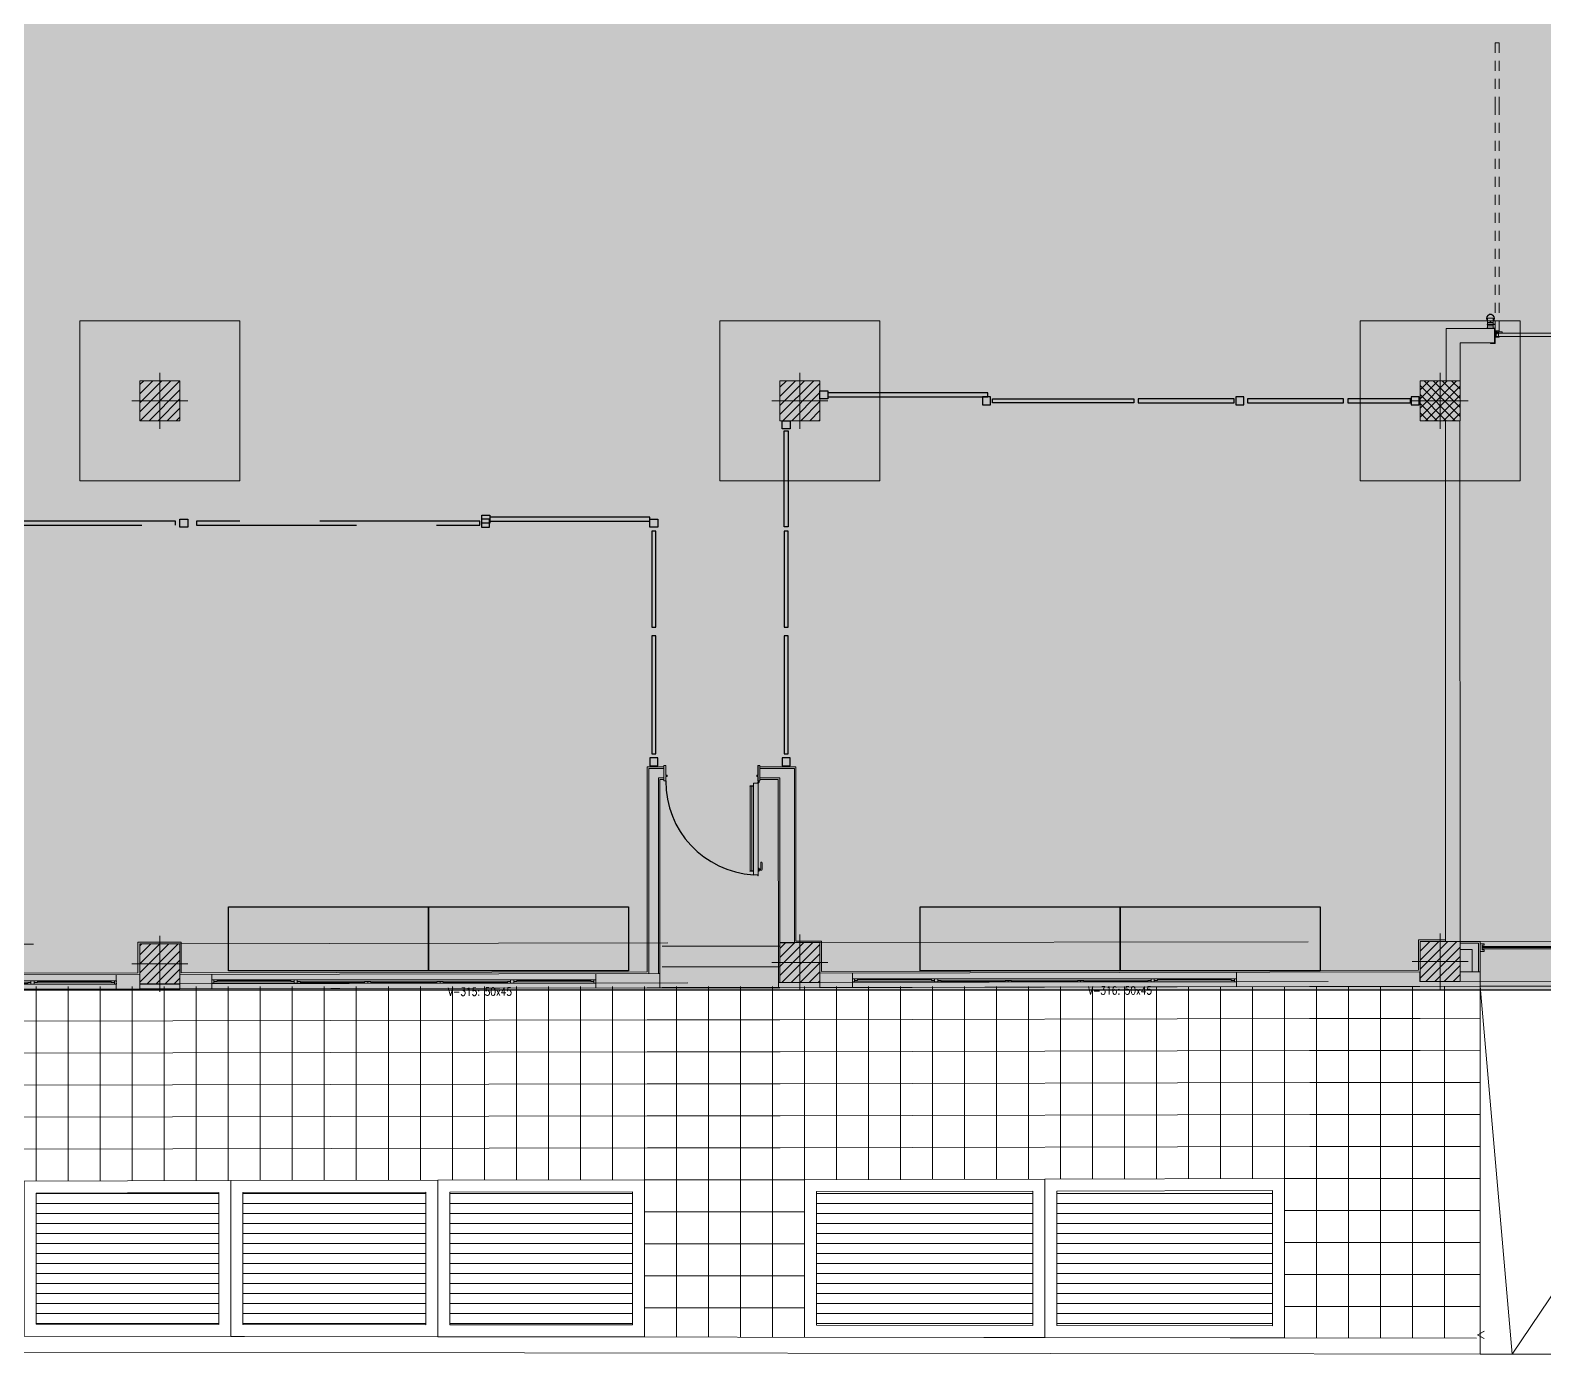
# Model space of a CAD drawing. Header units: millimetres. Extents: x 14 to 290, y 66 to 213.
# Drawn here: x 36.44 to 55.37, y 139.33 to 155.99 of the extents above; entities that cross this region are included whole.
import ezdxf
from ezdxf.enums import TextEntityAlignment as Align

# ---------------------------------------------------------------- set-up
doc = ezdxf.new("R2010")
doc.units = ezdxf.units.MM
for name, pattern in [('HIDDEN', [9.525, 6.35, -3.175]), ('IRI-OCASA-Layout R 9$0$HIDDEN', [0.375, 0.25, -0.125]), ('OCASA_TODAS_r08$0$HIDDEN', [0.375, 0.25, -0.125])]:
    doc.linetypes.add(name, pattern=pattern)
doc.layers.add('IRI-OCASA-Layout R 9$0$OCA_Mobiliario', color=252, linetype='Continuous')
doc.layers.add('IRI-OCASA-Layout R 9$0$OCA_Rejas', color=252, linetype='IRI-OCASA-Layout R 9$0$HIDDEN')
for name, color, linetype, lineweight in [('OCASA_TODAS_r08$0$CARP-BARRIDO', 252, 'Continuous', 15), ('OCASA_TODAS_r08$0$CARP-HERRAJES', 252, 'Continuous', 15), ('OCASA_TODAS_r08$0$CARP-HOJA', 252, 'Continuous', 20), ('OCASA_TODAS_r08$0$CARP-MARCO', 252, 'Continuous', 20), ('OCASA_TODAS_r08$0$CARPINTERIA', 252, 'Continuous', 15), ('OCASA_TODAS_r08$0$CGC COLUMNAS', 252, 'Continuous', 20), ('OCASA_TODAS_r08$0$CGC COLUMNAS EJES', 252, 'Continuous', 20), ('OCASA_TODAS_r08$0$CGC COLUMNAS HATCH', 252, 'Continuous', 20), ('OCASA_TODAS_r08$0$CGC VIGAS', 252, 'HIDDEN', 15), ('OCASA_TODAS_r08$0$CGC VIGAS REF', 252, 'Continuous', 15), ('OCASA_TODAS_r08$0$MURO BLOQUE CEMENTO 12', 252, 'Continuous', 20), ('OCASA_TODAS_r08$0$MURO BLOQUE CEMENTO 18', 252, 'Continuous', 20), ('OCASA_TODAS_r08$0$MURO BLOQUE CEMENTO 6', 252, 'Continuous', 20), ('OCASA_TODAS_r08$0$MURO CERAMICO DE 8', 252, 'Continuous', 20), ('OCASA_TODAS_r08$0$PERFILES 80 X 50', 252, 'Continuous', 20), ('OCASA_TODAS_r08$0$Revision', 251, 'Continuous', 20), ('OCASA_TODAS_r08$0$REVOQUES', 251, 'Continuous', 15), ('OCASA_TODAS_r08$0$SOLADO CEMENTO ALISADO 0.10', 251, 'Continuous', 15), ('OCASA_TODAS_r08$0$VENTANAS', 251, 'Continuous', 15), ('OCASA_TODAS_r08$0$VEREDA', 251, 'Continuous', 15), ('OCASA_TODAS_r08$0$VIDRIO', 251, 'Continuous', 20)]:
    doc.layers.add(name, color=color, linetype=linetype, lineweight=lineweight)
doc.styles.add('OCASA_TODAS_r08$0$CYPETXT', font='romans__.ttf', dxfattribs={"height": 0.2})

# ---------------------------------------------------------------- blocks, each defined once
blk = doc.blocks.new('OCASA_TODAS_r08$0$EJES_DE_LA_COLUMNA')
at = {"layer": 'OCASA_TODAS_r08$0$CGC COLUMNAS EJES'}
for p, q in [((0, -0.5), (0, 0.5)), ((-0.5, 0), (0.5, 0))]:
    blk.add_line(p, q, dxfattribs=at)
blk = doc.blocks.new('OCASA_TODAS_r08$0$Estructura PB para Arquitectura')
at = {"layer": 'OCASA_TODAS_r08$0$CGC COLUMNAS'}
for points in [[(1116.008158, 378.012974), (1116.508158, 378.012974), (1116.508158, 378.512974), (1116.008158, 378.512974), (1116.008158, 378.012974)], [(1116.008158, 378.012974), (1116.508158, 378.012974), (1116.508158, 378.512974), (1116.008158, 378.512974), (1116.008158, 378.012974)], [(1124.008158, 378.012974), (1124.508158, 378.012974), (1124.508158, 378.512974), (1124.008158, 378.512974), (1124.008158, 378.012974)], [(1124.008158, 378.012974), (1124.508158, 378.012974), (1124.508158, 378.512974), (1124.008158, 378.512974), (1124.008158, 378.012974)], [(1132.008158, 378.012974), (1132.508158, 378.012974), (1132.508158, 378.512974), (1132.008158, 378.512974), (1132.008158, 378.012974)], [(1116.008408, 370.973633), (1116.508408, 370.973633), (1116.508408, 371.473633), (1116.008408, 371.473633), (1116.008408, 370.973633)], [(1116.008408, 370.973633), (1116.508408, 370.973633), (1116.508408, 371.473633), (1116.008408, 371.473633), (1116.008408, 370.973633)], [(1124.008521, 370.989), (1124.508521, 370.989), (1124.508521, 371.489), (1124.008521, 371.489), (1124.008521, 370.989)], [(1124.008521, 370.989), (1124.508521, 370.989), (1124.508521, 371.489), (1124.008521, 371.489), (1124.008521, 370.989)], [(1132.008352, 371.004367), (1132.508352, 371.004367), (1132.508352, 371.504367), (1132.008352, 371.504367), (1132.008352, 371.004367)], [(1132.008352, 371.004367), (1132.508352, 371.004367), (1132.508352, 371.504367), (1132.008352, 371.504367), (1132.008352, 371.004367)]]:
    blk.add_lwpolyline(points, close=True, dxfattribs=at)
at = {"layer": 'OCASA_TODAS_r08$0$CGC COLUMNAS HATCH'}
for p, q in [((1116.008158, 378.123844, -0.000029), (1116.397288, 378.512974, -0.000029)), ((1116.008158, 378.350118, -0.000029), (1116.171014, 378.512974, -0.000029)), ((1116.008158, 378.463255, -0.000029), (1116.057877, 378.512974, -0.000029)), ((1116.008158, 378.236981, -0.000029), (1116.284151, 378.512974, -0.000029)), ((1116.010425, 378.012974, -0.000029), (1116.508158, 378.510707, -0.000029)), ((1116.123563, 378.012974, -0.000029), (1116.508158, 378.39757, -0.000029)), ((1124.008158, 378.091111, -0.000029), (1124.430021, 378.512974, -0.000029)), ((1124.008158, 378.204248, -0.000029), (1124.316884, 378.512974, -0.000029)), ((1124.008158, 378.430522, -0.000029), (1124.09061, 378.512974, -0.000029)), ((1124.008158, 378.317385, -0.000029), (1124.203747, 378.512974, -0.000029)), ((1124.043158, 378.012974, -0.000029), (1124.508158, 378.477974, -0.000029)), ((1124.156296, 378.012974, -0.000029), (1124.508158, 378.364836, -0.000029)), ((1132.008158, 378.058378, -0.000029), (1132.462754, 378.512974, -0.000029)), ((1132.008158, 378.284652, -0.000029), (1132.23648, 378.512974, -0.000029)), ((1132.008158, 378.510926, -0.000029), (1132.010206, 378.512974, -0.000029)), ((1132.008158, 378.397789, -0.000029), (1132.123343, 378.512974, -0.000029)), ((1132.008158, 378.171515, -0.000029), (1132.349617, 378.512974, -0.000029)), ((1132.44763, 378.012974, -0.000029), (1132.008158, 378.452447, -0.000029)), ((1132.508158, 378.065584, -0.000029), (1132.060767, 378.512974, -0.000029)), ((1132.075892, 378.012974, -0.000029), (1132.508158, 378.44524, -0.000029)), ((1132.508158, 378.178721, -0.000029), (1132.173904, 378.512974, -0.000029)), ((1132.508158, 378.291858, -0.000029), (1132.287041, 378.512974, -0.000029)), ((1132.508158, 378.404995, -0.000029), (1132.400178, 378.512974, -0.000029)), ((1116.2367, 378.012974, -0.000029), (1116.508158, 378.284432, -0.000029)), ((1124.269433, 378.012974, -0.000029), (1124.508158, 378.251699, -0.000029)), ((1132.334493, 378.012974, -0.000029), (1132.008158, 378.33931, -0.000029)), ((1132.221356, 378.012974, -0.000029), (1132.008158, 378.226173, -0.000029)), ((1132.189029, 378.012974, -0.000029), (1132.508158, 378.332103, -0.000029)), ((1132.302166, 378.012974, -0.000029), (1132.508158, 378.218966, -0.000029)), ((1116.349837, 378.012974, -0.000029), (1116.508158, 378.171295, -0.000029)), ((1116.462974, 378.012974, -0.000029), (1116.508158, 378.058158, -0.000029)), ((1124.38257, 378.012974, -0.000029), (1124.508158, 378.138562, -0.000029)), ((1124.495707, 378.012974, -0.000029), (1124.508158, 378.025425, -0.000029)), ((1132.108219, 378.012974, -0.000029), (1132.008158, 378.113036, -0.000029)), ((1132.415303, 378.012974, -0.000029), (1132.508158, 378.105829, -0.000029)), ((1116.008408, 370.996458, -0.000029), (1116.485583, 371.473633, -0.000029)), ((1116.008408, 371.222732, -0.000029), (1116.259309, 371.473633, -0.000029)), ((1116.008408, 371.449006, -0.000029), (1116.033035, 371.473633, -0.000029)), ((1116.008408, 371.335869, -0.000029), (1116.146172, 371.473633, -0.000029)), ((1116.008408, 371.109595, -0.000029), (1116.372446, 371.473633, -0.000029)), ((1116.09872, 370.973633, -0.000029), (1116.508408, 371.383321, -0.000029)), ((1124.008521, 371.076975, -0.000029), (1124.420547, 371.489, -0.000029)), ((1124.008521, 371.190112, -0.000029), (1124.307409, 371.489, -0.000029)), ((1124.008521, 371.416386, -0.000029), (1124.081135, 371.489, -0.000029)), ((1124.008521, 371.303249, -0.000029), (1124.194272, 371.489, -0.000029)), ((1124.033684, 370.989, -0.000029), (1124.508521, 371.463838, -0.000029)), ((1132.008352, 371.044073, -0.000029), (1132.468646, 371.504367, -0.000029)), ((1132.008352, 371.270347, -0.000029), (1132.242372, 371.504367, -0.000029)), ((1132.008352, 371.496621, -0.000029), (1132.016098, 371.504367, -0.000029)), ((1132.008352, 371.383484, -0.000029), (1132.129235, 371.504367, -0.000029)), ((1132.008352, 371.15721, -0.000029), (1132.355509, 371.504367, -0.000029)), ((1132.081784, 371.004367, -0.000029), (1132.508352, 371.430935, -0.000029)), ((1116.211857, 370.973633, -0.000029), (1116.508408, 371.270184, -0.000029)), ((1124.146821, 370.989, -0.000029), (1124.508521, 371.3507, -0.000029)), ((1124.259958, 370.989, -0.000029), (1124.508521, 371.237563, -0.000029)), ((1132.194921, 371.004367, -0.000029), (1132.508352, 371.317798, -0.000029)), ((1132.308058, 371.004367, -0.000029), (1132.508352, 371.204661, -0.000029)), ((1116.324994, 370.973633, -0.000029), (1116.508408, 371.157047, -0.000029)), ((1116.438131, 370.973633, -0.000029), (1116.508408, 371.04391, -0.000029)), ((1124.373095, 370.989, -0.000029), (1124.508521, 371.124426, -0.000029)), ((1124.486232, 370.989, -0.000029), (1124.508521, 371.011289, -0.000029)), ((1132.421195, 371.004367, -0.000029), (1132.508352, 371.091524, -0.000029))]:
    blk.add_line(p, q, dxfattribs=at)
at = {"layer": 'OCASA_TODAS_r08$0$CGC VIGAS', "lineweight": 9}
for p, q in [((1115.258158, 379.262974, -0.000029), (1117.258158, 379.262974, -0.000029)), ((1115.258158, 377.262974, -0.000029), (1115.258158, 379.262974, -0.000029)), ((1123.258158, 379.262974, -0.000029), (1125.258158, 379.262974, -0.000029)), ((1123.258158, 377.262974, -0.000029), (1123.258158, 379.262974, -0.000029)), ((1131.258158, 379.262974, -0.000029), (1133.258158, 379.262974, -0.000029)), ((1131.258158, 377.262974, -0.000029), (1131.258158, 379.262974, -0.000029)), ((1108.328595, 371.458401, -0.000029), (1116.008408, 371.473153, -0.000029)), ((1116.258168, 371.473633, -0.000029), (1124.008521, 371.48852, -0.000029)), ((1124.258281, 371.489, -0.000029), (1132.008352, 371.503887, -0.000029)), ((1132.258112, 371.504367, -0.000029), (1140.009072, 371.519256, -0.000029)), ((1116.508408, 370.974112, -0.000029), (1124.258761, 370.989, -0.000029)), ((1124.508521, 370.98948, -0.000029), (1132.258592, 371.004367, -0.000029)), ((1132.508352, 371.004847, -0.000029), (1140.259312, 371.019736, -0.000029)), ((1108.509139, 370.958747, -0.000029), (1116.258649, 370.973633, -0.000029))]:
    blk.add_line(p, q, dxfattribs=at)
for points in [[(1115.258158, 377.262974), (1117.258158, 377.262974), (1117.258158, 379.262974)], [(1123.258158, 377.262974), (1125.258158, 377.262974), (1125.258158, 379.262974)], [(1131.258158, 377.262974), (1133.258158, 377.262974), (1133.258158, 379.262974)]]:
    blk.add_lwpolyline(points, dxfattribs=at)
at = {"layer": 'OCASA_TODAS_r08$0$CGC COLUMNAS EJES', "xscale": 0.7, "yscale": 0.7}
for p in [(1116.258158, 378.262974, -0.000029), (1124.258158, 378.262974, -0.000029), (1132.258158, 378.262974, -0.000029), (1116.258408, 371.223633, -0.000029), (1124.258521, 371.239, -0.000029), (1132.258352, 371.254367, -0.000029)]:
    blk.add_blockref('OCASA_TODAS_r08$0$EJES_DE_LA_COLUMNA', p, dxfattribs=at)
at = {"layer": 'OCASA_TODAS_r08$0$CGC VIGAS REF', "style": 'OCASA_TODAS_r08$0$CYPETXT', "width": 0.821201}
for s, p in [('V-315: 50x45', (1120.259147, 370.876317, -0.000029)), ('V-316: 50x45', (1128.259119, 370.891684, -0.000029))]:
    blk.add_text(s, height=0.1, rotation=0.110161, dxfattribs=at).set_placement(p, align=Align.MIDDLE_CENTER)
blk = doc.blocks.new('OCASA_TODAS_r08$0$porton 2 18_06_2014')
at = {"linetype": 'OCASA_TODAS_r08$0$HIDDEN', "ltscale": 0.5}
for points in [[(38.753875, 23.573316), (38.753875, 26.373316), (38.753875, 27.173316), (38.707121, 27.173316)], [(38.707121, 23.573316), (38.707121, 26.373316), (38.707121, 27.173316), (38.753875, 27.173316)], [(41.542621, 23.573316), (41.542621, 26.373316), (41.542621, 27.173316), (41.589375, 27.173316)], [(41.589375, 23.573316), (41.589375, 26.373316), (41.589375, 27.173316), (41.542621, 27.173316)], [(38.753875, 23.558332), (38.753875, 23.573316), (38.727121, 23.573316)], [(41.542621, 23.558332), (41.542621, 23.573316), (41.569375, 23.573316)]]:
    blk.add_lwpolyline(points, dxfattribs=at)
for points in [[(38.647062, 23.729569), (38.611632, 23.729569), (38.611632, 23.65619)], [(38.647062, 23.729569), (38.682492, 23.729569), (38.682492, 23.65619)], [(38.697003, 23.602433), (38.597003, 23.602433), (38.597003, 23.606266), (38.697121, 23.606266), (38.697121, 23.602433)], [(38.611632, 23.652185), (38.611632, 23.606266)], [(38.682492, 23.652185), (38.682492, 23.606266)], [(38.707121, 23.573316), (38.707121, 23.491008), (38.753875, 23.491008)], [(38.717121, 23.573316), (38.707121, 23.573316)], [(38.717121, 23.573316), (38.727121, 23.573316), (38.727121, 23.56588), (38.717121, 23.56588)], [(38.717121, 23.565538), (38.717121, 23.501008), (38.753875, 23.501008)], [(38.748248, 23.55467), (38.730151, 23.55467)], [(38.748248, 23.54467), (38.730151, 23.54467)], [(38.748248, 23.541008), (38.748248, 23.558332), (38.79103, 23.558332), (38.79103, 23.541008)], [(38.748248, 23.541008), (41.548248, 23.541008), (41.548248, 23.501008), (38.748248, 23.501008), (38.748248, 23.541008)], [(38.753875, 23.491008), (38.753875, 23.501008)], [(41.548248, 23.541008), (41.548248, 23.558332), (41.505467, 23.558332), (41.505467, 23.541008)], [(41.548248, 23.541008), (41.548248, 23.558332), (41.505467, 23.558332), (41.505467, 23.541008)], [(41.589375, 23.573316), (41.589375, 23.491008), (41.542621, 23.491008)], [(41.589375, 23.573316), (41.589375, 23.491008), (41.542621, 23.491008)], [(41.579375, 23.565538), (41.579375, 23.501008), (41.542621, 23.501008)], [(41.579375, 23.565538), (41.579375, 23.501008), (41.542621, 23.501008)], [(41.542621, 23.491008), (41.542621, 23.501008)], [(41.542621, 23.491008), (41.542621, 23.501008)], [(41.548248, 23.55467), (41.566345, 23.55467)], [(41.548248, 23.55467), (41.566345, 23.55467)], [(41.548248, 23.54467), (41.566345, 23.54467)], [(41.548248, 23.54467), (41.566345, 23.54467)], [(41.579375, 23.573316), (41.569375, 23.573316), (41.569375, 23.56588), (41.579375, 23.56588)], [(41.579375, 23.573316), (41.569375, 23.573316), (41.569375, 23.56588), (41.579375, 23.56588)], [(41.579375, 23.573316), (41.589375, 23.573316)], [(41.579375, 23.573316), (41.589375, 23.573316)]]:
    blk.add_lwpolyline(points)
for points in [[(38.611632, 23.729569), (38.682492, 23.729569), (38.682492, 23.678223), (38.611632, 23.678223)], [(38.611632, 23.606266), (38.682492, 23.606266), (38.682492, 23.634726), (38.611632, 23.634726)], [(38.730151, 23.533802), (38.717121, 23.533802), (38.717121, 23.565538), (38.730151, 23.565538)], [(41.566345, 23.533802), (41.579375, 23.533802), (41.579375, 23.565538), (41.566345, 23.565538)], [(41.566345, 23.533802), (41.579375, 23.533802), (41.579375, 23.565538), (41.566345, 23.565538)]]:
    blk.add_lwpolyline(points, close=True)
at = {"elevation": 0.000004}
blk.add_lwpolyline([(38.632316, 23.777048), (38.632316, 23.781893), (38.660956, 23.781893), (38.660956, 23.777304)], dxfattribs=at)
blk.add_lwpolyline([(38.606736, 23.65619), (38.698531, 23.65619), (38.698531, 23.652185), (38.606736, 23.652185)], close=True, dxfattribs=at)
blk.add_circle((38.647385, 23.691843, 0.000004), 0.005211)
for radius, start, end in [(0.049717, 315.449305, 224.550695), (0.044717, 322.40218, 217.59782)]:
    blk.add_arc((38.647062, 23.729569), radius, start, end)
at = {"layer": 'OCASA_TODAS_r08$0$PERFILES 80 X 50'}
for points in [[(38.647121, 23.422433), (38.647121, 23.412433), (38.707121, 23.412433), (38.707121, 23.602433), (38.697121, 23.602433), (38.697121, 23.422433), (38.647121, 23.422433)], [(41.649375, 23.422433), (41.649375, 23.412433), (41.589375, 23.412433), (41.589375, 23.602433), (41.599375, 23.602433), (41.599375, 23.422433), (41.649375, 23.422433)]]:
    blk.add_lwpolyline(points, dxfattribs=at)
blk = doc.blocks.new('OCASA_TODAS_r08$0$PORTONES 19_06_2014')
at = {"lineweight": 9}
for p, q in [((-196.502912, 555.716543, -0.000016), (-189.554131, 555.716543, -0.000015)), ((-196.502912, 555.701543, -0.000016), (-189.554131, 555.701543, -0.000015)), ((-196.502912, 555.686543, -0.000016), (-189.554131, 555.686543, -0.000015))]:
    blk.add_line(p, q, dxfattribs=at)
at = {"elevation": -0.000016}
for points in [[(-196.528521, 555.749484), (-196.478521, 555.749484), (-196.478521, 555.730479), (-196.502912, 555.730479), (-196.502912, 555.674751), (-196.478521, 555.674751), (-196.478521, 555.653602), (-196.528521, 555.653602), (-196.528521, 555.749484), (-196.478521, 555.749484)], [(-189.528521, 555.749484), (-189.578521, 555.749484), (-189.578521, 555.730479), (-189.554131, 555.730479), (-189.554131, 555.674751), (-189.578521, 555.674751), (-189.578521, 555.653602), (-189.528521, 555.653602), (-189.528521, 555.749484), (-189.578521, 555.749484)]]:
    blk.add_lwpolyline(points, dxfattribs=at)
blk = doc.blocks.new('OCASA_TODAS_r08$0$V17 19_06_2014')
at = {"color": 4}
for points in [[(2804.771204, 1170.094485), (2804.771204, 1170.114485), (2804.746558, 1170.114485), (2804.746558, 1170.114485)], [(2805.773704, 1170.094485), (2805.773704, 1170.114485), (2805.813704, 1170.114485), (2805.813704, 1170.094485)], [(2808.519411, 1170.094485), (2808.519411, 1170.114485), (2808.479411, 1170.114485), (2808.479411, 1170.094485)], [(2809.521911, 1170.094485), (2809.521911, 1170.114485), (2809.546558, 1170.114485), (2809.546558, 1170.114485)], [(2805.813704, 1170.094485), (2805.813704, 1170.074485), (2805.773704, 1170.074485), (2805.773704, 1170.094485)], [(2808.479411, 1170.094485), (2808.479411, 1170.074485), (2808.519411, 1170.074485), (2808.519411, 1170.094485)]]:
    blk.add_lwpolyline(points, dxfattribs=at)
at = {"color": 251}
for points in [[(2804.771204, 1170.114485), (2809.521911, 1170.114485)], [(2804.771204, 1170.074485), (2809.521911, 1170.074485)]]:
    blk.add_lwpolyline(points, dxfattribs=at)
at = {"color": 4}
for points in [[(2804.811204, 1170.114485), (2804.771204, 1170.114485), (2804.771204, 1170.094485), (2804.811204, 1170.094485)], [(2805.733704, 1170.094485), (2805.773704, 1170.094485), (2805.773704, 1170.114485), (2805.733704, 1170.114485)], [(2808.519411, 1170.114485), (2808.559411, 1170.114485), (2808.559411, 1170.094485), (2808.519411, 1170.094485)], [(2809.481911, 1170.114485), (2809.521911, 1170.114485), (2809.521911, 1170.094485), (2809.481911, 1170.094485)], [(2805.813704, 1170.074485), (2805.853704, 1170.074485), (2805.853704, 1170.094485), (2805.813704, 1170.094485)], [(2807.558224, 1170.094485), (2807.598224, 1170.094485), (2807.598224, 1170.074485), (2807.558224, 1170.074485)], [(2808.439411, 1170.094485), (2808.479411, 1170.094485), (2808.479411, 1170.074485), (2808.439411, 1170.074485)]]:
    blk.add_lwpolyline(points, close=True, dxfattribs=at)
at = {"layer": 'OCASA_TODAS_r08$0$CARP-HOJA'}
for p, q in [((2804.811204, 1170.109485), (2805.733714, 1170.109485)), ((2808.559411, 1170.109485), (2809.481921, 1170.109485)), ((2804.811204, 1170.099485), (2805.733714, 1170.099485)), ((2805.853704, 1170.089485), (2806.654891, 1170.089485)), ((2805.853704, 1170.079485), (2806.654891, 1170.079485)), ((2806.734891, 1170.089485), (2807.558224, 1170.089485)), ((2806.734891, 1170.079485), (2807.558224, 1170.079485)), ((2807.638224, 1170.089485), (2808.439411, 1170.089485)), ((2807.638224, 1170.079485), (2808.439411, 1170.079485)), ((2808.559411, 1170.099485), (2809.481921, 1170.099485))]:
    blk.add_line(p, q, dxfattribs=at)
at = {"layer": 'OCASA_TODAS_r08$0$CARPINTERIA', "color": 4}
for points in [[(2804.746558, 1170.084485), (2804.746558, 1170.074485), (2804.771204, 1170.074485), (2804.771204, 1170.114485), (2804.746558, 1170.114485), (2804.746558, 1170.104485)], [(2809.546558, 1170.084485), (2809.546558, 1170.074485), (2809.521911, 1170.074485), (2809.521911, 1170.114485), (2809.546558, 1170.114485), (2809.546558, 1170.104485)]]:
    blk.add_lwpolyline(points, dxfattribs=at)
for points in [[(2806.654891, 1170.094485), (2806.694891, 1170.094485), (2806.694891, 1170.074485), (2806.654891, 1170.074485)], [(2806.694891, 1170.094485), (2806.734891, 1170.094485), (2806.734891, 1170.074485), (2806.694891, 1170.074485)], [(2807.598224, 1170.094485), (2807.638224, 1170.094485), (2807.638224, 1170.074485), (2807.598224, 1170.074485)]]:
    blk.add_lwpolyline(points, close=True, dxfattribs=at)
at = {"layer": 'OCASA_TODAS_r08$0$VIDRIO'}
for p, q in [((2804.811204, 1170.105735), (2805.733714, 1170.105735)), ((2804.811204, 1170.103235), (2805.733714, 1170.103235)), ((2805.853704, 1170.085735), (2806.654891, 1170.085735)), ((2805.853704, 1170.083235), (2806.654891, 1170.083235)), ((2806.734891, 1170.085735), (2807.558224, 1170.085735)), ((2806.734891, 1170.083235), (2807.558224, 1170.083235)), ((2807.638224, 1170.085735), (2808.439411, 1170.085735)), ((2807.638224, 1170.083235), (2808.439411, 1170.083235)), ((2808.559411, 1170.105735), (2809.481921, 1170.105735)), ((2808.559411, 1170.103235), (2809.481921, 1170.103235))]:
    blk.add_line(p, q, dxfattribs=at)
blk = doc.blocks.new('OCASA_TODAS_r08$0$SE 16')
at = {"layer": 'OCASA_TODAS_r08$0$CARP-BARRIDO', "lineweight": -3}
blk.add_arc((-36.41539, -19.636195), 1.16501, 179.476971, 266.48031, dxfattribs=at)
at = {"layer": 'OCASA_TODAS_r08$0$CARP-HERRAJES'}
for p, q in [((-36.486912, -19.685538), (-36.527067, -19.685538)), ((-36.527067, -19.690098), (-36.486912, -19.690098)), ((-36.525375, -19.690098), (-36.525375, -20.748793)), ((-36.505688, -20.748793), (-36.505688, -19.690098)), ((-36.486912, -20.748793), (-36.527067, -20.748793)), ((-36.527067, -20.753354), (-36.486912, -20.753354)), ((-36.417912, -20.717998), (-36.426912, -20.717998)), ((-36.426912, -20.752998), (-36.417912, -20.752998)), ((-36.414912, -20.749998), (-36.414912, -20.720998)), ((-36.414912, -20.728073), (-36.396912, -20.728073)), ((-36.414912, -20.742073), (-36.387912, -20.742073)), ((-36.391912, -20.723073), (-36.391912, -20.643073)), ((-36.388912, -20.640073), (-36.387912, -20.640073)), ((-36.377912, -20.732073), (-36.377912, -20.650073))]:
    blk.add_line(p, q, dxfattribs=at)
for centre, radius, start, end in [((-36.527067, -19.687818), 0.00228, 90, 270), ((-36.527067, -20.751073), 0.00228, 90, 270), ((-36.417912, -20.720998), 0.003, 0, 90), ((-36.417912, -20.749998), 0.003, 270, 0), ((-36.396912, -20.723073), 0.005, 270, 0), ((-36.388912, -20.643073), 0.003, 90, 180), ((-36.387912, -20.650073), 0.01, 0, 90), ((-36.387912, -20.732073), 0.01, 270, 0)]:
    blk.add_arc(centre, radius, start, end, dxfattribs=at)
at = {"layer": 'OCASA_TODAS_r08$0$CARP-HOJA'}
for p, q in [((-36.486912, -20.799008), (-36.486912, -19.654008)), ((-36.486912, -19.654008), (-36.431912, -19.654008)), ((-36.485712, -19.812314), (-36.485712, -19.655208)), ((-36.485712, -19.655208), (-36.430712, -19.655208)), ((-36.431912, -19.654008), (-36.431912, -19.641508)), ((-36.430712, -19.641508), (-36.430712, -19.655208)), ((-36.428112, -19.797314), (-36.428112, -19.641508)), ((-36.426912, -20.811508), (-36.426912, -19.641508)), ((-36.485712, -20.797808), (-36.485712, -19.812314)), ((-36.428112, -20.811508), (-36.428112, -19.797314)), ((-36.431912, -20.799008), (-36.486912, -20.799008)), ((-36.430712, -20.797808), (-36.485712, -20.797808)), ((-36.431912, -20.799008), (-36.431912, -20.811508)), ((-36.430712, -20.797808), (-36.430712, -20.811508))]:
    blk.add_line(p, q, dxfattribs=at)
for centre, radius, start, end in [((-36.429412, -19.641508), 0.0025, 0, 180), ((-36.429412, -19.641508), 0.0013, 0, 180), ((-36.429412, -20.811508), 0.0025, 180, 0), ((-36.429412, -20.811508), 0.0013, 180, 0)]:
    blk.add_arc(centre, radius, start, end, dxfattribs=at)
at = {"layer": 'OCASA_TODAS_r08$0$CARP-MARCO'}
for p, q in [((-37.580351, -19.43236), (-37.605351, -19.43236)), ((-37.605351, -19.43236), (-37.605351, -19.44736)), ((-37.605351, -19.43236), (-37.605351, -19.44896)), ((-37.603751, -19.44896), (-37.605351, -19.44896)), ((-37.581951, -19.43396), (-37.603751, -19.43396)), ((-37.603751, -19.43396), (-37.603751, -19.44736)), ((-37.603751, -19.43396), (-37.603751, -19.44896)), ((-37.581951, -19.55716), (-37.581951, -19.43396)), ((-37.580351, -19.55556), (-37.580351, -19.43236)), ((-36.430351, -19.55556), (-36.430351, -19.43236)), ((-36.430351, -19.43236), (-36.405351, -19.43236)), ((-36.428751, -19.55716), (-36.428751, -19.43396)), ((-36.428751, -19.43396), (-36.406951, -19.43396)), ((-36.406951, -19.43396), (-36.406951, -19.44736)), ((-36.406951, -19.43396), (-36.406951, -19.44896)), ((-36.406951, -19.44896), (-36.405351, -19.44896)), ((-36.405351, -19.43236), (-36.405351, -19.44736)), ((-36.405351, -19.43236), (-36.405351, -19.44896)), ((-37.605351, -19.62556), (-37.605351, -19.60896)), ((-37.603751, -19.60896), (-37.605351, -19.60896)), ((-37.605351, -19.62556), (-37.605351, -19.61056)), ((-37.605351, -19.62556), (-37.580351, -19.62556)), ((-37.603751, -19.62396), (-37.603751, -19.60896)), ((-37.603751, -19.62396), (-37.603751, -19.61056)), ((-37.603751, -19.62396), (-37.581951, -19.62396)), ((-37.566951, -19.55716), (-37.581951, -19.55716)), ((-37.581951, -19.62396), (-37.581951, -19.56896)), ((-37.581951, -19.56896), (-37.566951, -19.56896)), ((-37.565351, -19.55556), (-37.580351, -19.55556)), ((-37.580351, -19.62556), (-37.580351, -19.57056)), ((-37.580351, -19.57056), (-37.565351, -19.57056)), ((-37.566951, -19.56896), (-37.566951, -19.55716)), ((-37.565351, -19.57056), (-37.565351, -19.55556)), ((-36.445351, -19.57056), (-36.445351, -19.55556)), ((-36.445351, -19.55556), (-36.430351, -19.55556)), ((-36.430351, -19.57056), (-36.445351, -19.57056)), ((-36.443751, -19.56896), (-36.443751, -19.55716)), ((-36.443751, -19.55716), (-36.428751, -19.55716)), ((-36.428751, -19.56896), (-36.443751, -19.56896)), ((-36.430351, -19.62556), (-36.430351, -19.57056)), ((-36.405351, -19.62556), (-36.430351, -19.62556)), ((-36.428751, -19.62396), (-36.428751, -19.56896)), ((-36.406951, -19.62396), (-36.428751, -19.62396)), ((-36.417071, -19.643831), (-36.426912, -19.652463)), ((-36.420656, -19.644065), (-36.426912, -19.649632)), ((-36.415351, -19.632235), (-36.415351, -19.62556)), ((-36.415351, -19.633663), (-36.415351, -19.62556)), ((-36.413351, -19.637069), (-36.413351, -19.62556)), ((-36.406951, -19.62396), (-36.406951, -19.60896)), ((-36.406951, -19.60896), (-36.405351, -19.60896)), ((-36.406951, -19.62396), (-36.406951, -19.61056)), ((-36.405351, -19.62556), (-36.405351, -19.60896)), ((-36.405351, -19.62556), (-36.405351, -19.61056))]:
    blk.add_line(p, q, dxfattribs=at)
blk.add_circle((-36.419237, -19.638235), 0.006, dxfattribs=at)
blk = doc.blocks.new('IRI-OCASA-Layout R 9$0$OCA_mesa de trabajo')
at = {"color": 253}
blk.add_lwpolyline([(0, 2.5), (0.8, 2.5), (0.8, 0), (0, 0)], close=True, dxfattribs=at)

msp = doc.modelspace()

# ---------------------------------------------------------------- hatches: boundary and pattern name
at = {"true_color": 0xff38ff}
h = msp.add_hatch(color=6, dxfattribs=at)
h.dxf.hatch_style = 1
h.paths.add_polyline_path([(32.979, 168.621), (32.979, 163.898), (30.428, 163.898), (30.328, 163.898), (30.417, 149.692), (31.572, 149.692), (31.572, 149.692), (31.583, 144.001), (82.186, 144.001), (82.186, 148.079), (89.394, 148.091), (89.394, 167.26), (133.706, 167.26), (133.706, 176.182), (78.008, 176.182), (78.008, 171.449), (62.058, 171.472), (62.058, 168.253), (53.928, 168.253), (53.928, 171.452), (48.355, 171.452), (48.355, 169.7), (46.328, 169.7), (46.328, 168.621)])
at = {"layer": 'OCASA_TODAS_r08$0$VEREDA'}
h = msp.add_hatch(dxfattribs=at)
h.set_pattern_fill('LINE', color=256)
h.set_pattern_definition([(0, (0.63575, 116.33001), (0, 0.125), [])])
h.paths.add_polyline_path([(49.27, 139.804), (49.27, 141.484), (51.964, 141.49), (51.964, 139.8)])
h.paths.add_polyline_path([(48.97, 139.804), (48.97, 141.484), (46.264, 141.478), (46.264, 139.808)])
h.paths.add_polyline_path([(41.683, 139.815), (41.683, 141.47), (43.964, 141.474), (43.964, 139.812)])
h.paths.add_polyline_path([(41.383, 139.815), (41.383, 141.47), (39.097, 141.465), (39.097, 139.819)])
h.paths.add_polyline_path([(36.511, 139.822), (36.511, 141.46), (38.797, 141.465), (38.797, 139.819)])
h.paths.add_polyline_path([(36.211, 139.823), (36.211, 141.46), (33.926, 141.455), (33.926, 139.826)])
h.paths.add_polyline_path([(31.34, 139.83), (31.34, 141.45), (33.626, 141.455), (33.626, 139.827)])
h.paths.add_polyline_path([(31.04, 139.83), (31.04, 141.451), (28.754, 141.457), (28.754, 139.834)])
h.paths.add_polyline_path([(26.168, 139.837), (26.168, 141.47), (28.454, 141.458), (28.454, 139.834)])
h.paths.add_polyline_path([(25.868, 139.838), (25.868, 141.471), (23.582, 141.483), (23.582, 139.84)])

# ---------------------------------------------------------------- linework, layer by layer
at = {"layer": 'Defpoints', "color": 6}
msp.add_lwpolyline([(32.979, 168.621), (32.979, 163.898), (30.428, 163.898), (30.328, 163.898), (30.417, 149.692), (31.572, 149.692), (31.572, 149.692), (31.583, 144.001), (82.186, 144.001), (82.186, 148.079), (89.394, 148.091), (89.394, 167.26), (133.706, 167.26)], dxfattribs=at)
at = {"layer": 'IRI-OCASA-Layout R 9$0$OCA_Rejas', "elevation": 0}
for points in [[(46.408, 151.388), (46.308, 151.388), (46.308, 151.488), (46.408, 151.488)], [(48.339, 151.313), (48.439, 151.313), (48.439, 151.413), (48.339, 151.413)], [(51.508, 151.313), (51.608, 151.313), (51.608, 151.413), (51.508, 151.413)], [(53.699, 151.313), (53.799, 151.313), (53.799, 151.413), (53.699, 151.413)], [(45.838, 151.013), (45.838, 151.113), (45.938, 151.113), (45.938, 151.013)], [(44.182, 146.9), (44.182, 146.8), (44.282, 146.8), (44.282, 146.9)], [(45.838, 146.9), (45.838, 146.8), (45.938, 146.8), (45.938, 146.9)]]:
    msp.add_lwpolyline(points, close=True, dxfattribs=at)
at = {"layer": 'IRI-OCASA-Layout R 9$0$OCA_Rejas', "ltscale": 8, "elevation": 0}
for points in [[(46.408, 151.413), (48.408, 151.413), (48.408, 151.463), (46.408, 151.463)], [(50.233, 151.338), (48.464, 151.338), (48.464, 151.388), (50.233, 151.388)], [(50.287, 151.338), (51.487, 151.338), (51.487, 151.388), (50.287, 151.388)], [(51.65, 151.338), (52.85, 151.338), (52.85, 151.388), (51.65, 151.388)], [(52.905, 151.338), (53.691, 151.338), (53.691, 151.388), (52.905, 151.388)], [(45.863, 149.789), (45.863, 150.989), (45.913, 150.989), (45.913, 149.789)], [(44.207, 149.735), (44.207, 148.535), (44.257, 148.535), (44.257, 149.735)], [(45.863, 149.735), (45.863, 148.535), (45.913, 148.535), (45.913, 149.735)], [(44.207, 148.423), (44.207, 146.95), (44.257, 146.95), (44.257, 148.423)], [(45.863, 148.423), (45.863, 146.95), (45.913, 146.95), (45.913, 148.423)]]:
    msp.add_lwpolyline(points, close=True, dxfattribs=at)
at = {"layer": 'IRI-OCASA-Layout R 9$0$OCA_Rejas'}
for points in [[(42.182, 149.832), (42.082, 149.832), (42.082, 149.932), (42.182, 149.932)], [(38.408, 149.782), (38.308, 149.782), (38.308, 149.882), (38.408, 149.882)], [(42.078, 149.782), (42.178, 149.782), (42.178, 149.882), (42.078, 149.882)], [(44.182, 149.782), (44.182, 149.882), (44.282, 149.882), (44.282, 149.782)]]:
    msp.add_lwpolyline(points, close=True, dxfattribs=at)
at = {"layer": 'IRI-OCASA-Layout R 9$0$OCA_Rejas', "ltscale": 8}
for points in [[(35.835, 149.807), (38.254, 149.807), (38.254, 149.857), (35.835, 149.857)], [(38.517, 149.807), (42.057, 149.807), (42.057, 149.857), (38.517, 149.857)], [(42.182, 149.857), (44.182, 149.857), (44.182, 149.907), (42.182, 149.907)]]:
    msp.add_lwpolyline(points, close=True, dxfattribs=at)
at = {"layer": 'OCASA_TODAS_r08$0$MURO BLOQUE CEMENTO 12'}
for points, elevation in [([(44.169, 144.205), (44.169, 146.768), (44.359, 146.768), (44.359, 146.648), (44.289, 146.648)], -0.001), ([(44.289, 146.648), (44.289, 144.205)], 0)]:
    msp.add_lwpolyline(points, dxfattribs=dict(at, elevation=elevation))
at = {"layer": 'OCASA_TODAS_r08$0$MURO BLOQUE CEMENTO 18'}
for p, q in [((37.808, 144.237), (37.808, 144.057)), ((37.514, 144.192), (37.514, 144.012)), ((38.709, 144.193, 0), (38.709, 144.013, 0)), ((43.509, 144.203, 0), (43.509, 144.023, 0)), ((46.714, 144.209), (46.714, 144.029)), ((51.514, 144.218), (51.514, 144.038))]:
    msp.add_line(p, q, dxfattribs=at)
msp.add_lwpolyline([(54.739, 152.267), (54.639, 152.267), (54.135, 152.267), (54.135, 151.612), (54.308, 151.612), (54.308, 152.087), (54.739, 152.087)], close=True, dxfattribs=at)
for points in [[(54.305, 151.113), (54.308, 144.604), (54.128, 144.604), (54.125, 151.113), (54.305, 151.113)], [(30.309, 143.998), (30.309, 144.178), (37.808, 144.193), (37.808, 144.013), (30.309, 143.998)], [(38.308, 144.013), (38.308, 144.193), (44.289, 144.205)], [(44.289, 144.205), (44.309, 144.205), (44.309, 144.025), (38.308, 144.013)], [(46.308, 144.028), (46.308, 144.208), (53.808, 144.225), (53.808, 144.105), (54.308, 144.105), (54.308, 144.224), (54.559, 144.224)], [(54.559, 144.224), (54.559, 144.045), (46.308, 144.028)]]:
    msp.add_lwpolyline(points, dxfattribs=at)
at = {"layer": 'OCASA_TODAS_r08$0$MURO BLOQUE CEMENTO 18', "elevation": 0}
msp.add_lwpolyline([(45.809, 144.589), (45.809, 146.648), (45.556, 146.648), (45.556, 146.768), (45.989, 146.768), (45.989, 144.589), (45.809, 144.589)], close=True, dxfattribs=at)
at = {"layer": 'OCASA_TODAS_r08$0$MURO BLOQUE CEMENTO 6'}
for points in [[(37.808, 144.071), (38.308, 144.071), (38.308, 144.011), (37.808, 144.011), (37.808, 144.071)], [(45.789, 144.09), (46.308, 144.09), (46.308, 144.028), (45.789, 144.027), (45.789, 144.09)]]:
    msp.add_lwpolyline(points, dxfattribs=at)
at = {"layer": 'OCASA_TODAS_r08$0$MURO CERAMICO DE 8'}
for points in [[(54.539, 144.224), (54.539, 144.584), (54.308, 144.584)], [(54.459, 144.224), (54.459, 144.504), (54.308, 144.504)]]:
    msp.add_lwpolyline(points, dxfattribs=at)
at = {"layer": 'OCASA_TODAS_r08$0$Revision', "color": 253, "lineweight": 30}
msp.add_lwpolyline([(54.871, 139.686, 0, 0, 0), (54.529, 139.686, 0.01, 0.01, 0), (54.614, 139.736, 0.01, 0.01, 0), (54.529, 139.686, 0.01, 0.01, 0), (54.612, 139.64, 0.01, 0.01, 0), (54.529, 139.686, 0.01, 0.01, 0)], format="xyseb", dxfattribs=at)
at = {"layer": 'OCASA_TODAS_r08$0$REVOQUES'}
for points in [[(30.428, 149.852), (31.732, 149.852), (31.732, 144.201), (37.785, 144.214), (37.785, 144.594), (38.325, 144.594), (38.326, 144.214), (44.149, 144.226), (44.149, 146.788), (44.359, 146.788)], [(44.289, 144.205), (44.309, 144.205), (44.309, 146.628), (44.359, 146.628), (44.359, 146.788)], [(45.556, 146.788), (45.556, 146.628), (45.788, 146.628), (45.789, 144.09), (45.808, 144.09)], [(45.556, 146.788), (46.009, 146.788), (46.009, 144.608), (46.328, 144.608), (46.329, 144.228), (53.789, 144.244), (53.788, 144.624), (54.128, 144.624)], [(54.559, 144.224), (54.559, 144.604), (54.308, 144.604)]]:
    msp.add_lwpolyline(points, dxfattribs=at)
at = {"layer": 'OCASA_TODAS_r08$0$SOLADO CEMENTO ALISADO 0.10', "const_width": 0.0005}
msp.add_lwpolyline([(54.286, 151.611), (70.128, 151.612)], dxfattribs=at)
at = {"layer": 'OCASA_TODAS_r08$0$VEREDA'}
for p, q in [((44.338, 144.548, 0), (45.808, 144.548)), ((44.338, 144.288, 0), (45.808, 144.288)), ((36.514, 144.041, 0.008), (36.514, 141.61, 0)), ((36.914, 144.041, 0.008), (36.914, 141.611, 0)), ((37.314, 144.041, 0.008), (37.314, 141.612, 0)), ((37.714, 144.041, 0.008), (37.714, 141.613, 0)), ((38.114, 144.041, 0.008), (38.114, 141.613, 0)), ((38.514, 144.041, 0.008), (38.514, 141.614, 0)), ((38.914, 144.041, 0.008), (38.914, 141.615, 0)), ((39.314, 144.041, 0.008), (39.314, 141.616, 0)), ((39.714, 144.041, 0.008), (39.714, 141.616, 0)), ((40.114, 144.041, 0.008), (40.114, 141.617, 0)), ((40.514, 144.041, 0.008), (40.514, 141.618, 0)), ((40.914, 144.041, 0.008), (40.914, 141.619, 0)), ((41.314, 144.041, 0.008), (41.314, 141.619, 0)), ((41.714, 144.041, 0.008), (41.714, 141.62, 0)), ((42.114, 144.041, 0.008), (42.114, 141.621, 0)), ((42.514, 144.041, 0.008), (42.514, 141.622, 0)), ((42.914, 144.041, 0.008), (42.914, 141.622, 0)), ((43.314, 144.041, 0.008), (43.314, 141.623, 0)), ((43.714, 144.041, 0.008), (43.714, 141.624, 0)), ((44.114, 144.041, 0.008), (44.114, 139.661, -0.007)), ((44.514, 144.041, 0.008), (44.514, 139.661, -0.007)), ((44.914, 144.041, 0.008), (44.914, 139.66, -0.007)), ((45.314, 144.041, 0.008), (45.314, 139.66, -0.007)), ((45.714, 144.041, 0.008), (45.714, 139.659, -0.007)), ((46.114, 144.041, 0.008), (46.114, 139.659, 0.001)), ((46.514, 144.041, 0.008), (46.514, 141.628, 0)), ((46.914, 144.041, 0.008), (46.914, 141.629, 0)), ((47.314, 144.041, 0.008), (47.314, 141.63, 0)), ((47.714, 144.041, 0.008), (47.714, 141.631, 0)), ((48.114, 144.041, 0.008), (48.114, 141.632, 0)), ((48.514, 144.041, 0.008), (48.514, 141.633, 0)), ((48.914, 144.041, 0.008), (48.914, 141.634, 0)), ((49.314, 144.041, 0.008), (49.314, 141.635, 0)), ((49.714, 144.041, 0.008), (49.714, 141.635, 0)), ((50.114, 144.041, 0.008), (50.114, 141.636, 0)), ((50.514, 144.041, 0.008), (50.514, 141.637, 0)), ((50.914, 144.041, 0.008), (50.914, 141.638, 0)), ((51.314, 144.041, 0.008), (51.314, 141.639, 0)), ((51.714, 144.041, 0.008), (51.714, 141.64, 0)), ((52.114, 144.041, 0.008), (52.114, 141.641)), ((52.514, 144.041, 0.008), (52.514, 139.646, 0.008)), ((52.701, 144.041), (53.651, 144.043)), ((52.914, 144.042, 0.008), (52.914, 139.646, 0.008)), ((53.314, 144.042, 0.008), (53.314, 139.646, 0.008)), ((53.714, 144.042, 0.008), (53.714, 139.646, 0.008)), ((54.114, 144.043, 0.008), (54.114, 139.646, 0.008)), ((54.559, 144.044, 0), (61.559, 144.058, 0)), ((54.958, 139.445), (54.559, 144.048, 0)), ((54.559, 144.044, 0.008), (54.559, 139.446, 0.008)), ((54.958, 139.445), (58.058, 144.047, 0.008)), ((44.338, 144.028, 0), (45.808, 144.028)), ((41.533, 140.662, 0), (41.533, 139.665, 0)), ((23.438, 139.691), (54.514, 139.646)), ((23.349, 139.491), (137.105, 139.327)), ((54.958, 139.445), (54.559, 139.446, 0.008)), ((61.559, 139.436, 0.017), (54.958, 139.445))]:
    msp.add_line(p, q, dxfattribs=at)
at = {"layer": 'OCASA_TODAS_r08$0$VEREDA', "elevation": 0}
for points in [[(17.909, 173.059), (17.909, 147.515), (23.594, 142.033), (30.306, 141.998), (44.152, 142.025), (45.812, 142.027), (52.431, 142.041), (53.811, 142.042), (54.559, 142.044)], [(18.309, 173.059), (18.309, 147.685), (23.757, 142.432), (30.307, 142.398), (44.151, 142.425), (45.811, 142.427), (52.43, 142.441), (53.81, 142.442), (54.559, 142.444)], [(18.709, 173.059), (18.709, 147.855), (23.919, 142.831), (30.307, 142.798), (44.151, 142.825), (45.811, 142.827), (52.43, 142.841), (53.81, 142.842), (54.559, 142.844)], [(19.109, 173.06), (19.109, 148.025), (24.081, 143.23), (30.308, 143.198), (44.15, 143.225), (45.81, 143.227), (52.429, 143.241), (53.809, 143.242), (54.559, 143.244)], [(19.509, 173.06), (19.509, 148.195), (24.243, 143.629), (30.309, 143.598), (44.149, 143.625), (45.809, 143.627), (52.429, 143.641), (53.809, 143.642), (54.559, 143.644)], [(19.909, 173.06), (19.909, 148.365), (24.406, 144.029), (30.309, 143.998), (44.148, 144.025), (45.808, 144.027), (52.428, 144.041), (53.808, 144.042), (54.559, 144.044)], [(36.361, 139.673), (36.361, 141.61), (38.947, 141.615), (38.947, 139.669), (36.361, 139.673)], [(41.533, 139.665), (41.533, 141.62), (38.947, 141.615), (38.947, 139.669), (41.533, 139.665)], [(41.533, 139.665), (41.533, 141.62), (44.114, 141.625), (44.114, 139.661), (41.533, 139.665)], [(44.114, 141.625), (44.153, 141.625), (46.114, 141.627)], [(52.114, 141.641), (52.431, 141.641), (53.811, 141.642), (54.559, 141.644)], [(44.122, 141.225), (44.154, 141.225), (46.114, 141.227)], [(52.122, 141.241), (52.432, 141.241), (53.812, 141.242), (54.559, 141.244)], [(44.12, 140.825), (44.155, 140.825), (45.814, 140.827), (46.114, 140.827)], [(52.12, 140.841), (52.432, 140.841), (53.812, 140.842), (54.559, 140.844)], [(52.118, 140.441), (52.433, 140.441), (53.813, 140.442), (54.559, 140.444)], [(44.118, 140.425), (44.155, 140.425), (45.815, 140.427), (46.114, 140.427)], [(44.116, 140.025), (44.156, 140.025), (45.815, 140.027), (46.114, 140.027)], [(52.116, 140.041), (52.434, 140.041), (53.813, 140.042), (54.559, 140.044)]]:
    msp.add_lwpolyline(points, dxfattribs=at)
at = {"layer": 'OCASA_TODAS_r08$0$VEREDA'}
for points in [[(49.12, 139.654), (49.12, 141.634), (46.114, 141.627), (46.114, 139.659), (49.12, 139.654)], [(49.12, 139.654), (49.12, 141.634), (52.114, 141.641), (52.114, 139.65), (49.12, 139.654)]]:
    msp.add_lwpolyline(points, dxfattribs=at)
at = {"layer": 'OCASA_TODAS_r08$0$VEREDA', "elevation": 0}
for points in [[(36.511, 139.822), (36.511, 141.46), (38.797, 141.465), (38.797, 139.819)], [(41.383, 139.815), (41.383, 141.47), (39.097, 141.465), (39.097, 139.819)], [(41.683, 139.815), (41.683, 141.47), (43.964, 141.474), (43.964, 139.812)]]:
    msp.add_lwpolyline(points, close=True, dxfattribs=at)
at = {"layer": 'OCASA_TODAS_r08$0$VEREDA'}
for points in [[(48.97, 139.804), (48.97, 141.484), (46.264, 141.478), (46.264, 139.808)], [(49.27, 139.804), (49.27, 141.484), (51.964, 141.49), (51.964, 139.8)]]:
    msp.add_lwpolyline(points, close=True, dxfattribs=at)

# ---------------------------------------------------------------- block references
at = {"color": 31, "true_color": 0xfebd57}
msp.add_blockref('OCASA_TODAS_r08$0$Estructura PB para Arquitectura', (-1078.2, -226.899), dxfattribs=at)
at = {"layer": 'IRI-OCASA-Layout R 9$0$OCA_Mobiliario', "rotation": 90}
for p in [(41.416, 144.236), (43.916, 144.237), (50.059, 144.236), (52.559, 144.237)]:
    msp.add_blockref('IRI-OCASA-Layout R 9$0$OCA_mesa de trabajo', p, dxfattribs=at)
at = {"layer": 'OCASA_TODAS_r08$0$CARPINTERIA'}
for name, p in [('OCASA_TODAS_r08$0$porton 2 18_06_2014', (16.042, 128.665, 0)), ('OCASA_TODAS_r08$0$SE 16', (81.963, 166.237, 0)), ('OCASA_TODAS_r08$0$PORTONES 19_06_2014', (251.087, -411.173))]:
    msp.add_blockref(name, p, dxfattribs=at)
at = {"layer": 'OCASA_TODAS_r08$0$VENTANAS'}
for p in [(-2772.032, -1026.002, 0.008), (-2766.038, -1025.991, 0), (-2758.032, -1025.976, 0.008)]:
    msp.add_blockref('OCASA_TODAS_r08$0$V17 19_06_2014', p, dxfattribs=at)

doc.saveas('drawing.dxf')
